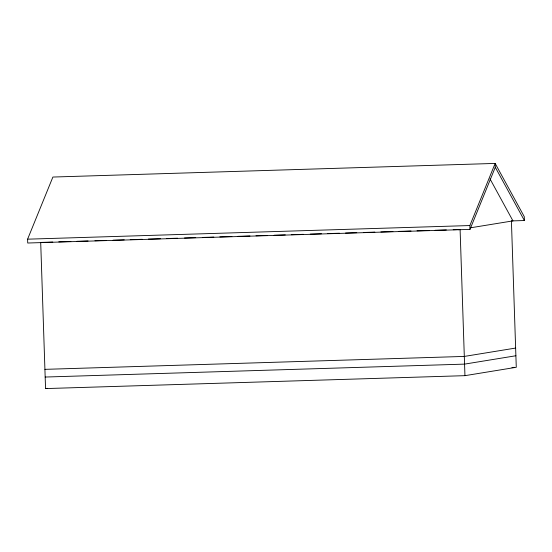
<?xml version="1.0" encoding="UTF-8"?>
<svg xmlns="http://www.w3.org/2000/svg" width="552" height="552" viewBox="0 0 552 552"><rect width="100%" height="100%" fill="white"/><g stroke="black" fill="none" stroke-linecap="round" stroke-linejoin="round"><path stroke-width="0.83" d="M469.993 229.39L469.869 225.547L495.158 163.42L495.282 167.263L469.993 229.39L27.724 243.018L27.6 239.175L52.889 177.047L495.158 163.42L524.276 216.681L524.4 220.531L511.373 220.931M458.56 229.742L460.099 229.494L464.95 375.664L45.554 388.58L40.703 242.418L52.764 242.045M470.194 227.852L512.96 220.883L489.997 178.869M45.554 388.58L47.237 388.311M515.63 348.064L464.308 356.426L44.919 369.35M515.885 355.757L464.563 364.12L45.174 377.044M464.95 375.664L516.272 367.294L511.421 221.131M27.6 239.175L469.869 225.547M58.788 241.859L70.849 241.486M76.873 241.3L88.072 240.955M94.958 240.748L106.156 240.403M113.043 240.189L124.241 239.844M130.265 239.658L142.326 239.285M148.35 239.099L160.411 238.726M166.435 238.54L177.634 238.195M184.52 237.988L195.718 237.643M202.605 237.429L213.803 237.084M219.827 236.898L231.888 236.525M237.912 236.339L249.973 235.966M255.997 235.787L267.196 235.442M274.082 235.228L285.28 234.883M291.304 234.697L303.365 234.324M310.252 234.11L321.45 233.765M327.474 233.579L339.535 233.213M345.559 233.027L356.758 232.682M363.644 232.468L374.842 232.123M380.873 231.937L392.927 231.564M398.951 231.378L411.012 231.005M417.036 230.819L429.097 230.453M435.121 230.267L446.32 229.922M453.206 229.708L460.099 229.494M511.966 367.432L514.547 367.349M495.282 167.263L524.4 220.531"/></g></svg>
